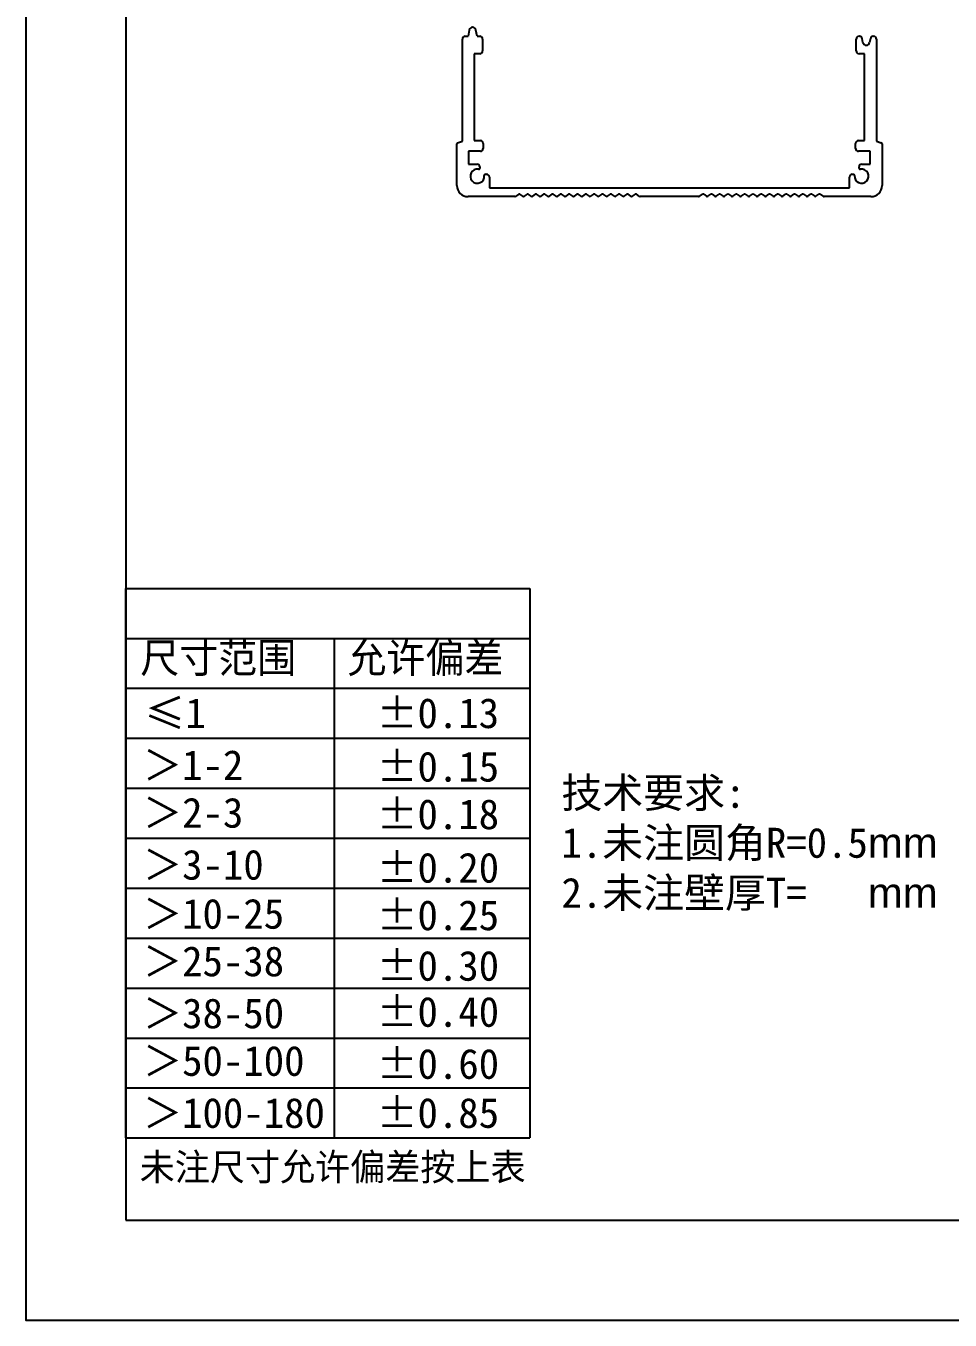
# Model space of a CAD drawing. Header units: millimetres. Extents: x 1367 to 2763, y -1119 to 322.
# Drawn here: x 1366.5 to 1531.3, y -195.1 to 35.7 of the extents above; entities that cross this region are included whole.
import ezdxf

# ---------------------------------------------------------------- set-up
doc = ezdxf.new("R2010")
doc.units = ezdxf.units.MM

msp = doc.modelspace()

# ---------------------------------------------------------------- linework, layer by layer
at = {"color": 7, "linetype": 'Continuous'}
for p, q in [((1445.541, 34.922), (1445.333, 33.813)), ((1446.933, 33.813), (1446.725, 34.922)), ((1444.333, 15.113), (1444.333, 33.313)), ((1444.833, 33.813), (1445.333, 33.813)), ((1446.933, 33.813), (1447.433, 33.813)), ((1447.933, 33.313), (1447.933, 31.213)), ((1514.533, 31.213), (1514.533, 33.313)), ((1515.033, 33.813), (1515.118, 33.813)), ((1515.741, 32.705), (1515.609, 33.405)), ((1517.057, 33.405), (1516.925, 32.705)), ((1517.548, 33.813), (1517.633, 33.813)), ((1518.133, 33.313), (1518.133, 15.113)), ((1446.433, 30.713), (1446.433, 15.213)), ((1447.433, 30.713), (1446.433, 30.713)), ((1516.033, 30.713), (1515.033, 30.713)), ((1516.033, 15.213), (1516.033, 30.713)), ((1443.333, 7.213), (1443.333, 14.643)), ((1443.471, 14.833), (1444.333, 15.113)), ((1446.433, 15.213), (1447.533, 15.213)), ((1448.033, 14.713), (1448.033, 13.813)), ((1514.433, 13.813), (1514.433, 14.713)), ((1514.933, 15.213), (1516.033, 15.213)), ((1518.133, 15.113), (1518.995, 14.833)), ((1519.133, 14.643), (1519.133, 7.213)), ((1445.433, 13.313), (1445.433, 11.013)), ((1447.533, 13.313), (1445.433, 13.313)), ((1517.033, 13.313), (1514.933, 13.313)), ((1517.033, 11.013), (1517.033, 13.313)), ((1445.433, 11.013), (1446.933, 11.013)), ((1447.433, 10.513), (1447.433, 10.292)), ((1515.033, 10.292), (1515.033, 10.513)), ((1515.533, 11.013), (1517.033, 11.013)), ((1448.425, 9.213), (1448.633, 9.213)), ((1449.133, 8.713), (1449.133, 6.813)), ((1513.333, 6.813), (1513.333, 8.713)), ((1513.833, 9.213), (1514.041, 9.213)), ((1453.672, 5.213), (1445.333, 5.213)), ((1449.133, 6.813), (1513.333, 6.813)), ((1454.363, 5.638), (1453.784, 5.247)), ((1455.104, 5.289), (1454.586, 5.638)), ((1455.846, 5.638), (1455.328, 5.289)), ((1456.587, 5.289), (1456.069, 5.638)), ((1457.329, 5.638), (1456.811, 5.289)), ((1458.07, 5.289), (1457.552, 5.638)), ((1458.812, 5.638), (1458.294, 5.289)), ((1459.553, 5.289), (1459.035, 5.638)), ((1460.295, 5.638), (1459.777, 5.289)), ((1461.036, 5.289), (1460.518, 5.638)), ((1461.778, 5.638), (1461.26, 5.289)), ((1462.519, 5.289), (1462.001, 5.638)), ((1463.261, 5.638), (1462.743, 5.289)), ((1464.002, 5.289), (1463.484, 5.638)), ((1464.744, 5.638), (1464.226, 5.289)), ((1465.485, 5.289), (1464.967, 5.638)), ((1466.227, 5.638), (1465.709, 5.289)), ((1466.968, 5.289), (1466.45, 5.638)), ((1467.71, 5.638), (1467.192, 5.289)), ((1468.451, 5.289), (1467.933, 5.638)), ((1469.193, 5.638), (1468.675, 5.289)), ((1469.934, 5.289), (1469.416, 5.638)), ((1470.676, 5.638), (1470.158, 5.289)), ((1471.417, 5.289), (1470.899, 5.638)), ((1472.159, 5.638), (1471.641, 5.289)), ((1472.9, 5.289), (1472.382, 5.638)), ((1473.642, 5.638), (1473.124, 5.289)), ((1474.383, 5.289), (1473.865, 5.638)), ((1475.125, 5.638), (1474.607, 5.289)), ((1475.927, 5.247), (1475.348, 5.638)), ((1486.427, 5.213), (1476.039, 5.213)), ((1486.539, 5.247), (1487.118, 5.638)), ((1487.341, 5.638), (1487.859, 5.289)), ((1488.083, 5.289), (1488.601, 5.638)), ((1488.824, 5.638), (1489.342, 5.289)), ((1489.566, 5.289), (1490.084, 5.638)), ((1490.307, 5.638), (1490.825, 5.289)), ((1491.049, 5.289), (1491.567, 5.638)), ((1491.79, 5.638), (1492.308, 5.289)), ((1492.532, 5.289), (1493.05, 5.638)), ((1493.273, 5.638), (1493.791, 5.289)), ((1494.015, 5.289), (1494.533, 5.638)), ((1494.756, 5.638), (1495.274, 5.289)), ((1495.498, 5.289), (1496.016, 5.638)), ((1496.239, 5.638), (1496.757, 5.289)), ((1496.981, 5.289), (1497.499, 5.638)), ((1497.722, 5.638), (1498.24, 5.289)), ((1498.464, 5.289), (1498.982, 5.638)), ((1499.205, 5.638), (1499.723, 5.289)), ((1499.947, 5.289), (1500.465, 5.638)), ((1500.688, 5.638), (1501.206, 5.289)), ((1501.43, 5.289), (1501.948, 5.638)), ((1502.171, 5.638), (1502.689, 5.289)), ((1502.913, 5.289), (1503.431, 5.638)), ((1503.654, 5.638), (1504.172, 5.289)), ((1504.396, 5.289), (1504.914, 5.638)), ((1505.137, 5.638), (1505.655, 5.289)), ((1505.879, 5.289), (1506.397, 5.638)), ((1506.62, 5.638), (1507.138, 5.289)), ((1507.362, 5.289), (1507.88, 5.638)), ((1508.103, 5.638), (1508.682, 5.247)), ((1517.133, 5.213), (1508.794, 5.213))]:
    msp.add_line(p, q, dxfattribs=at)
for p, q in [((1384.333, -162.66), (1384.333, -64.65)), ((1384.333, -64.65), (1456.342, -64.65)), ((1456.342, -64.65), (1456.342, -162.66)), ((1384.333, -73.56), (1456.342, -73.56)), ((1421.516, -162.66), (1421.516, -73.56)), ((1384.333, -82.47), (1456.342, -82.47)), ((1384.333, -91.38), (1456.342, -91.38)), ((1384.333, -100.29), (1456.342, -100.29)), ((1384.333, -109.2), (1456.342, -109.2)), ((1384.333, -118.11), (1456.342, -118.11)), ((1384.333, -127.02), (1456.342, -127.02)), ((1384.333, -135.93), (1456.342, -135.93)), ((1384.333, -144.84), (1456.342, -144.84)), ((1384.333, -153.75), (1456.342, -153.75)), ((1384.333, -162.66), (1456.342, -162.66))]:
    msp.add_line(p, q)
for points in [[(1895.767, -195.149), (1895.767, 179.071), (1366.513, 179.071), (1366.513, -195.149)], [(1384.333, -177.329), (1877.947, -177.329), (1877.947, 161.251), (1384.333, 161.251)]]:
    msp.add_lwpolyline(points, close=True)
for centre, radius, start, end in [((1446.133, 34.811), 0.602, 10.61966, 169.38034), ((1444.833, 33.313), 0.5, 90, 180), ((1447.433, 33.313), 0.5, 0, 90), ((1515.033, 33.313), 0.5, 90, 180), ((1515.118, 33.313), 0.5, 10.61966, 90), ((1516.333, 32.816), 0.602, 190.61966, 349.38034), ((1517.548, 33.313), 0.5, 90, 169.38034), ((1517.633, 33.313), 0.5, 0, 90), ((1447.433, 31.213), 0.5, 270, 0), ((1515.033, 31.213), 0.5, 180, 270), ((1443.533, 14.643), 0.2, 108, 180), ((1447.533, 14.713), 0.5, 0, 90), ((1514.933, 14.713), 0.5, 90, 180), ((1518.933, 14.643), 0.2, 0, 72), ((1447.533, 13.813), 0.5, 270, 0), ((1514.933, 13.813), 0.5, 180, 270), ((1446.983, 8.863), 1.25, 80.07181, 5.93777), ((1446.933, 10.513), 0.5, 0, 90), ((1447.233, 10.292), 0.2, 260.07181, 0), ((1515.483, 8.863), 1.25, 174.06223, 99.92819), ((1515.533, 10.513), 0.5, 90, 180), ((1515.233, 10.292), 0.2, 180, 279.92819), ((1445.333, 7.213), 2, 180, 270), ((1448.425, 9.013), 0.2, 90, 185.93777), ((1448.633, 8.713), 0.5, 0, 90), ((1513.833, 8.713), 0.5, 90, 180), ((1514.041, 9.013), 0.2, 354.06223, 90), ((1517.133, 7.213), 2, 270, 0), ((1453.672, 5.413), 0.2, 270, 303.99214), ((1454.474, 5.472), 0.2, 56.00786, 123.99214), ((1455.216, 5.455), 0.2, 236.00786, 303.99214), ((1455.957, 5.472), 0.2, 56.00786, 123.99214), ((1456.699, 5.455), 0.2, 236.00786, 303.99214), ((1457.44, 5.472), 0.2, 56.00786, 123.99214), ((1458.182, 5.455), 0.2, 236.00786, 303.99214), ((1458.923, 5.472), 0.2, 56.00786, 123.99214), ((1459.665, 5.455), 0.2, 236.00786, 303.99214), ((1460.406, 5.472), 0.2, 56.00786, 123.99214), ((1461.148, 5.455), 0.2, 236.00786, 303.99214), ((1461.889, 5.472), 0.2, 56.00786, 123.99214), ((1462.631, 5.455), 0.2, 236.00786, 303.99214), ((1463.372, 5.472), 0.2, 56.00786, 123.99214), ((1464.114, 5.455), 0.2, 236.00786, 303.99214), ((1464.855, 5.472), 0.2, 56.00786, 123.99214), ((1465.597, 5.455), 0.2, 236.00786, 303.99214), ((1466.338, 5.472), 0.2, 56.00786, 123.99214), ((1467.08, 5.455), 0.2, 236.00786, 303.99214), ((1467.821, 5.472), 0.2, 56.00786, 123.99214), ((1468.563, 5.455), 0.2, 236.00786, 303.99214), ((1469.304, 5.472), 0.2, 56.00786, 123.99214), ((1470.046, 5.455), 0.2, 236.00786, 303.99214), ((1470.787, 5.472), 0.2, 56.00786, 123.99214), ((1471.529, 5.455), 0.2, 236.00786, 303.99214), ((1472.27, 5.472), 0.2, 56.00786, 123.99214), ((1473.012, 5.455), 0.2, 236.00786, 303.99214), ((1473.753, 5.472), 0.2, 56.00786, 123.99214), ((1474.495, 5.455), 0.2, 236.00786, 303.99214), ((1475.236, 5.472), 0.2, 56.00786, 123.99214), ((1476.039, 5.413), 0.2, 236.00786, 270), ((1486.427, 5.413), 0.2, 270, 303.99214), ((1487.229, 5.472), 0.2, 56.00786, 123.99214), ((1487.971, 5.455), 0.2, 236.00786, 303.99214), ((1488.712, 5.472), 0.2, 56.00786, 123.99214), ((1489.454, 5.455), 0.2, 236.00786, 303.99214), ((1490.195, 5.472), 0.2, 56.00786, 123.99214), ((1490.937, 5.455), 0.2, 236.00786, 303.99214), ((1491.678, 5.472), 0.2, 56.00786, 123.99214), ((1492.42, 5.455), 0.2, 236.00786, 303.99214), ((1493.161, 5.472), 0.2, 56.00786, 123.99214), ((1493.903, 5.455), 0.2, 236.00786, 303.99214), ((1494.644, 5.472), 0.2, 56.00786, 123.99214), ((1495.386, 5.455), 0.2, 236.00786, 303.99214), ((1496.127, 5.472), 0.2, 56.00786, 123.99214), ((1496.869, 5.455), 0.2, 236.00786, 303.99214), ((1497.61, 5.472), 0.2, 56.00786, 123.99214), ((1498.352, 5.455), 0.2, 236.00786, 303.99214), ((1499.093, 5.472), 0.2, 56.00786, 123.99214), ((1499.835, 5.455), 0.2, 236.00786, 303.99214), ((1500.576, 5.472), 0.2, 56.00786, 123.99214), ((1501.318, 5.455), 0.2, 236.00786, 303.99214), ((1502.059, 5.472), 0.2, 56.00786, 123.99214), ((1502.801, 5.455), 0.2, 236.00786, 303.99214), ((1503.542, 5.472), 0.2, 56.00786, 123.99214), ((1504.284, 5.455), 0.2, 236.00786, 303.99214), ((1505.025, 5.472), 0.2, 56.00786, 123.99214), ((1505.767, 5.455), 0.2, 236.00786, 303.99214), ((1506.508, 5.472), 0.2, 56.00786, 123.99214), ((1507.25, 5.455), 0.2, 236.00786, 303.99214), ((1507.991, 5.472), 0.2, 56.00786, 123.99214), ((1508.794, 5.413), 0.2, 236.00786, 270)]:
    msp.add_arc(centre, radius, start, end, dxfattribs=at)

# ---------------------------------------------------------------- texts
at = {"attachment_point": 1}
for s, insert, char_height, width in [('\\fTxt|b0|i0|c134|p2;尺寸范围', (1386.898, -74.346), 5.346, 44.09274), ('\\fTxt|b0|i0|c134|p2;允许偏差', (1423.83, -74.346), 5.346, 44.09274), ('\\fTxt|b0|i0|c134|p2;≤1', (1387.68, -84.216), 5.346, 41.39657), ('%%p0.13', (1429.05, -84.216), 5.346, 37.41612), ('\\fTxt|b0|i0|c134|p2;＞1-2', (1387.414, -93.493), 5.346, 44.84635), ('%%p0.15', (1429.05, -93.758), 5.346, 37.41612), ('{\\fSimSun|b0|i0|c134|p2;技术要求:\\P1.未注圆角R=0.5\\fArial|b0|i0|c0|p32;mm\\fSimSun|b0|i0|c134|p2;\\P2.未注壁厚T=   \\fArial|b0|i0|c0|p32;mm}', (1461.985, -98.434), 5.346, 103.35521), ('\\fTxt|b0|i0|c134|p2;＞2-3', (1387.414, -101.975), 5.346, 44.84635), ('%%p0.18', (1429.05, -102.24), 5.346, 37.41612), ('\\fTxt|b0|i0|c134|p2;＞3-10', (1387.414, -111.251), 5.346, 44.84635), ('%%p0.20', (1429.05, -111.782), 5.346, 37.41612), ('\\fTxt|b0|i0|c134|p2;＞10-25', (1387.414, -119.998), 5.346, 44.84635), ('%%p0.25', (1429.05, -120.263), 5.346, 37.41612), ('\\fTxt|b0|i0|c134|p2;＞25-38', (1387.414, -128.48), 5.346, 44.84635), ('%%p0.30', (1429.05, -129.275), 5.346, 37.41612), ('\\fTxt|b0|i0|c134|p2;＞38-50', (1387.414, -137.756), 5.346, 44.84635), ('%%p0.40', (1429.05, -137.491), 5.346, 37.41612), ('\\fTxt|b0|i0|c134|p2;＞50-100', (1387.414, -146.238), 5.346, 44.84635), ('%%p0.60', (1429.05, -146.768), 5.346, 37.41612), ('\\fTxt|b0|i0|c134|p2;＞100-180', (1387.414, -155.515), 5.346, 44.84635), ('%%p0.85', (1429.05, -155.515), 5.346, 37.41612), ('\\fTxt|b0|i0|c134|p2;未注尺寸允许偏差按上表', (1386.797, -165.425), 4.8114, 113.0287)]:
    msp.add_mtext(s, dxfattribs=dict(at, insert=insert, char_height=char_height, width=width))

doc.saveas('drawing.dxf')
